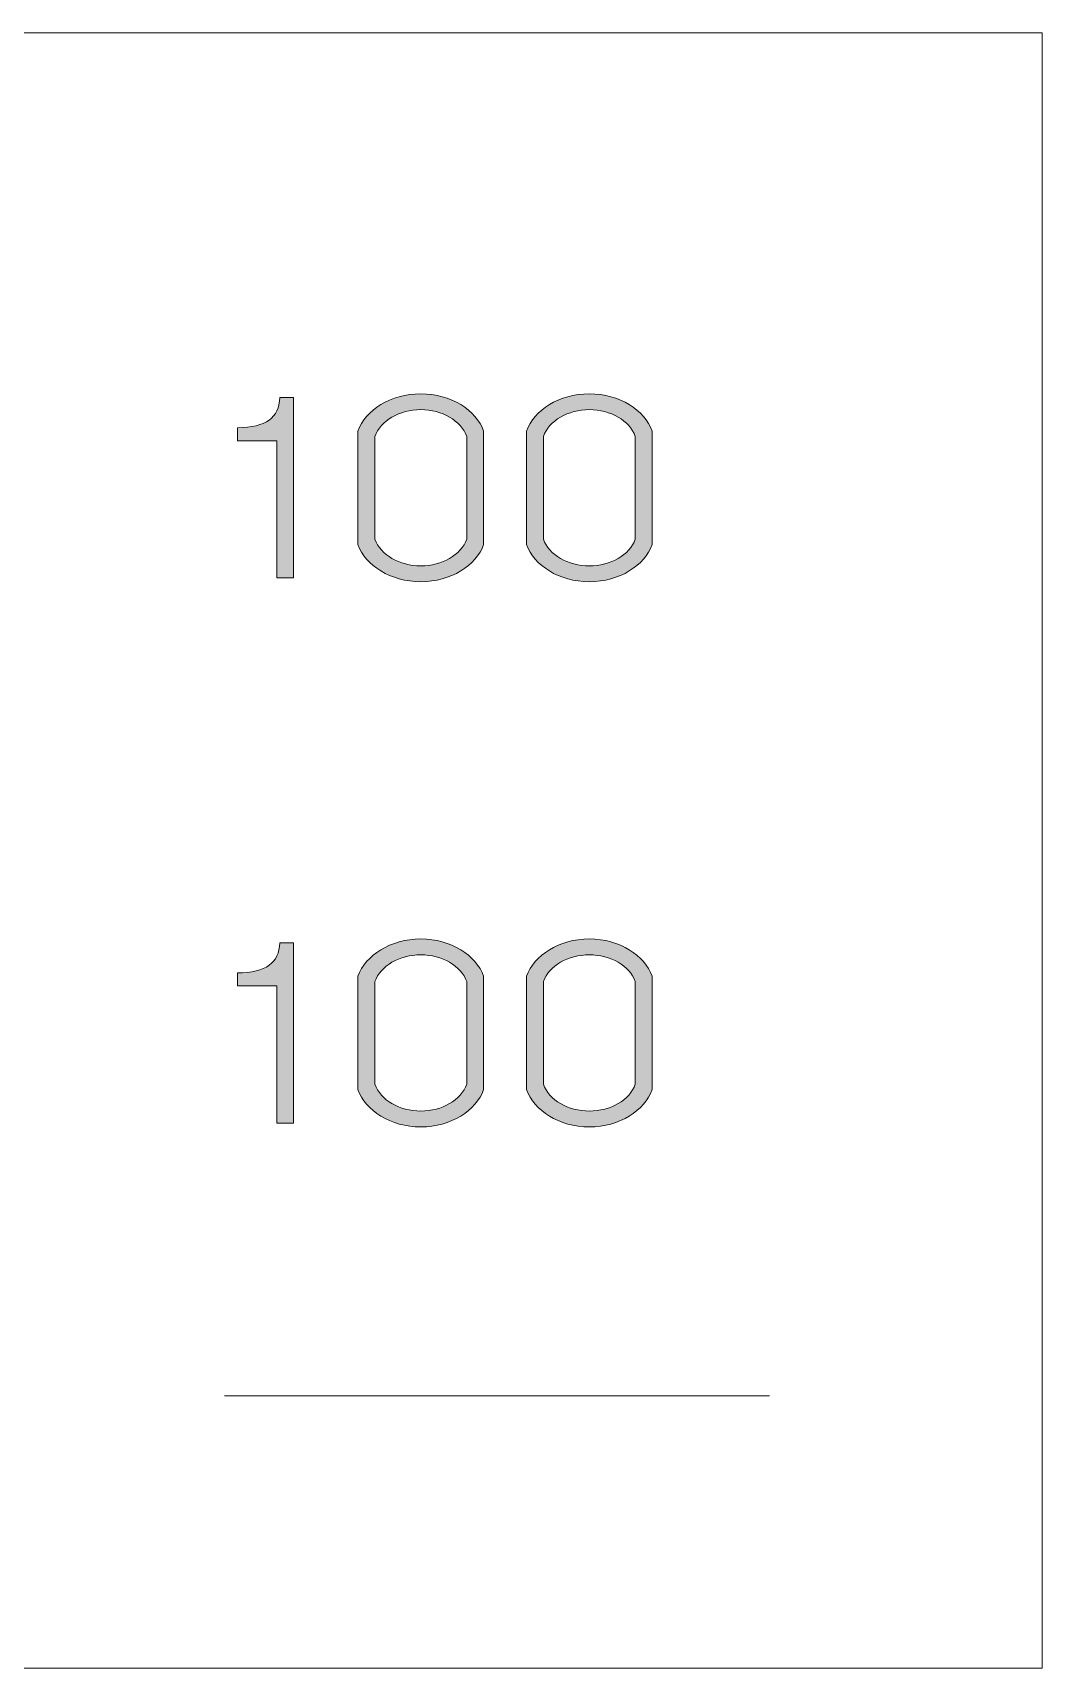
# Model space of a CAD drawing. Header units: inches. Extents: x 105 to 230, y -170 to -140.
# Drawn here: x 211.48 to 230, y -170 to -140 of the extents above; entities that cross this region are included whole.
import ezdxf

# ---------------------------------------------------------------- set-up
doc = ezdxf.new("R2010")
doc.units = ezdxf.units.IN
doc.header["$MEASUREMENT"] = 0
for name, color, linetype in [('CUT', 7, 'Continuous'), ('ENGRAVE', 7, 'Continuous'), ('TYPE', 7, 'Continuous')]:
    doc.layers.add(name, color=color, linetype=linetype)

# ---------------------------------------------------------------- blocks, each defined once
blk = doc.blocks.new('block 11')
at = {"layer": 'TYPE', "true_color": 0xffffff}
h = blk.add_hatch(color=7, dxfattribs=at)
h.dxf.hatch_style = 2
edge = h.paths.add_edge_path()
edge.add_spline(control_points=[(216.269, -156.694), (216.269, -156.694), (216.269, -160), (216.269, -160), (216.269, -160), (215.96, -160), (215.96, -160), (215.96, -160), (215.96, -157.485), (215.96, -157.485), (215.96, -157.485), (215.239, -157.485), (215.239, -157.485), (215.239, -157.485), (215.239, -157.246), (215.239, -157.246), (215.768, -157.237), (216.002, -157.064), (216.016, -156.694), (216.016, -156.694), (216.269, -156.694), (216.269, -156.694)], knot_values=[0, 0, 0, 0, 1, 1, 1, 2, 2, 2, 3, 3, 3, 4, 4, 4, 5, 5, 5, 6, 6, 6, 7, 7, 7, 7], degree=3, periodic=1)
h = blk.add_hatch(color=7, dxfattribs=at)
h.dxf.hatch_style = 2
edge = h.paths.add_edge_path()
edge.add_spline(control_points=[(217.45, -159.386), (217.45, -159.386), (217.45, -157.307), (217.45, -157.307), (217.585, -156.923), (218.049, -156.623), (218.602, -156.623), (219.154, -156.623), (219.618, -156.923), (219.754, -157.307), (219.754, -157.307), (219.754, -159.386), (219.754, -159.386), (219.618, -159.77), (219.154, -160.07), (218.602, -160.07), (218.049, -160.07), (217.585, -159.77), (217.45, -159.386)], knot_values=[0, 0, 0, 0, 1, 1, 1, 2, 2, 2, 3, 3, 3, 4, 4, 4, 5, 5, 5, 6, 6, 6, 6], degree=3, periodic=1)
edge = h.paths.add_edge_path()
edge.add_spline(control_points=[(219.445, -159.288), (219.445, -159.288), (219.445, -157.405), (219.445, -157.405), (219.341, -157.115), (218.99, -156.914), (218.602, -156.914), (218.213, -156.914), (217.862, -157.115), (217.759, -157.405), (217.759, -157.405), (217.759, -159.288), (217.759, -159.288), (217.862, -159.579), (218.213, -159.78), (218.602, -159.78), (218.99, -159.78), (219.341, -159.579), (219.445, -159.288)], knot_values=[0, 0, 0, 0, 1, 1, 1, 2, 2, 2, 3, 3, 3, 4, 4, 4, 5, 5, 5, 6, 6, 6, 6], degree=3, periodic=1)
h = blk.add_hatch(color=7, dxfattribs=at)
h.dxf.hatch_style = 2
edge = h.paths.add_edge_path()
edge.add_spline(control_points=[(220.541, -159.386), (220.541, -159.386), (220.541, -157.307), (220.541, -157.307), (220.677, -156.923), (221.14, -156.623), (221.693, -156.623), (222.246, -156.623), (222.709, -156.923), (222.845, -157.307), (222.845, -157.307), (222.845, -159.386), (222.845, -159.386), (222.709, -159.77), (222.246, -160.07), (221.693, -160.07), (221.14, -160.07), (220.677, -159.77), (220.541, -159.386)], knot_values=[0, 0, 0, 0, 1, 1, 1, 2, 2, 2, 3, 3, 3, 4, 4, 4, 5, 5, 5, 6, 6, 6, 6], degree=3, periodic=1)
edge = h.paths.add_edge_path()
edge.add_spline(control_points=[(222.536, -159.288), (222.536, -159.288), (222.536, -157.405), (222.536, -157.405), (222.433, -157.115), (222.082, -156.914), (221.693, -156.914), (221.304, -156.914), (220.953, -157.115), (220.85, -157.405), (220.85, -157.405), (220.85, -159.288), (220.85, -159.288), (220.953, -159.579), (221.304, -159.78), (221.693, -159.78), (222.082, -159.78), (222.433, -159.579), (222.536, -159.288)], knot_values=[0, 0, 0, 0, 1, 1, 1, 2, 2, 2, 3, 3, 3, 4, 4, 4, 5, 5, 5, 6, 6, 6, 6], degree=3, periodic=1)
at = {"layer": 'TYPE', "lineweight": 0}
for points, knots in [([(216.269, -156.694), (216.269, -156.694), (216.269, -160), (216.269, -160), (216.269, -160), (215.96, -160), (215.96, -160), (215.96, -160), (215.96, -157.485), (215.96, -157.485), (215.96, -157.485), (215.239, -157.485), (215.239, -157.485), (215.239, -157.485), (215.239, -157.246), (215.239, -157.246), (215.768, -157.237), (216.002, -157.064), (216.016, -156.694), (216.016, -156.694), (216.269, -156.694), (216.269, -156.694)], [0, 0, 0, 0, 1, 1, 1, 2, 2, 2, 3, 3, 3, 4, 4, 4, 5, 5, 5, 6, 6, 6, 7, 7, 7, 7]), ([(217.45, -159.386), (217.45, -159.386), (217.45, -157.307), (217.45, -157.307), (217.585, -156.923), (218.049, -156.623), (218.602, -156.623), (219.154, -156.623), (219.618, -156.923), (219.754, -157.307), (219.754, -157.307), (219.754, -159.386), (219.754, -159.386), (219.618, -159.77), (219.154, -160.07), (218.602, -160.07), (218.049, -160.07), (217.585, -159.77), (217.45, -159.386)], [0, 0, 0, 0, 1, 1, 1, 2, 2, 2, 3, 3, 3, 4, 4, 4, 5, 5, 5, 6, 6, 6, 6]), ([(220.541, -159.386), (220.541, -159.386), (220.541, -157.307), (220.541, -157.307), (220.677, -156.923), (221.14, -156.623), (221.693, -156.623), (222.246, -156.623), (222.709, -156.923), (222.845, -157.307), (222.845, -157.307), (222.845, -159.386), (222.845, -159.386), (222.709, -159.77), (222.246, -160.07), (221.693, -160.07), (221.14, -160.07), (220.677, -159.77), (220.541, -159.386)], [0, 0, 0, 0, 1, 1, 1, 2, 2, 2, 3, 3, 3, 4, 4, 4, 5, 5, 5, 6, 6, 6, 6]), ([(219.445, -159.288), (219.445, -159.288), (219.445, -157.405), (219.445, -157.405), (219.341, -157.115), (218.99, -156.914), (218.602, -156.914), (218.213, -156.914), (217.862, -157.115), (217.759, -157.405), (217.759, -157.405), (217.759, -159.288), (217.759, -159.288), (217.862, -159.579), (218.213, -159.78), (218.602, -159.78), (218.99, -159.78), (219.341, -159.579), (219.445, -159.288)], [0, 0, 0, 0, 1, 1, 1, 2, 2, 2, 3, 3, 3, 4, 4, 4, 5, 5, 5, 6, 6, 6, 6]), ([(222.536, -159.288), (222.536, -159.288), (222.536, -157.405), (222.536, -157.405), (222.433, -157.115), (222.082, -156.914), (221.693, -156.914), (221.304, -156.914), (220.953, -157.115), (220.85, -157.405), (220.85, -157.405), (220.85, -159.288), (220.85, -159.288), (220.953, -159.579), (221.304, -159.78), (221.693, -159.78), (222.082, -159.78), (222.433, -159.579), (222.536, -159.288)], [0, 0, 0, 0, 1, 1, 1, 2, 2, 2, 3, 3, 3, 4, 4, 4, 5, 5, 5, 6, 6, 6, 6])]:
    blk.add_open_spline(points, degree=3, knots=knots, dxfattribs=at)
blk = doc.blocks.new('block 12')
at = {"layer": 'TYPE', "true_color": 0xffffff}
h = blk.add_hatch(color=7, dxfattribs=at)
h.dxf.hatch_style = 2
edge = h.paths.add_edge_path()
edge.add_spline(control_points=[(216.269, -146.694), (216.269, -146.694), (216.269, -150), (216.269, -150), (216.269, -150), (215.96, -150), (215.96, -150), (215.96, -150), (215.96, -147.485), (215.96, -147.485), (215.96, -147.485), (215.239, -147.485), (215.239, -147.485), (215.239, -147.485), (215.239, -147.246), (215.239, -147.246), (215.768, -147.237), (216.002, -147.064), (216.016, -146.694), (216.016, -146.694), (216.269, -146.694), (216.269, -146.694)], knot_values=[0, 0, 0, 0, 1, 1, 1, 2, 2, 2, 3, 3, 3, 4, 4, 4, 5, 5, 5, 6, 6, 6, 7, 7, 7, 7], degree=3, periodic=1)
h = blk.add_hatch(color=7, dxfattribs=at)
h.dxf.hatch_style = 2
edge = h.paths.add_edge_path()
edge.add_spline(control_points=[(217.45, -149.387), (217.45, -149.387), (217.45, -147.307), (217.45, -147.307), (217.585, -146.923), (218.049, -146.624), (218.602, -146.624), (219.154, -146.624), (219.618, -146.923), (219.754, -147.307), (219.754, -147.307), (219.754, -149.387), (219.754, -149.387), (219.618, -149.771), (219.154, -150.07), (218.602, -150.07), (218.049, -150.07), (217.585, -149.771), (217.45, -149.387)], knot_values=[0, 0, 0, 0, 1, 1, 1, 2, 2, 2, 3, 3, 3, 4, 4, 4, 5, 5, 5, 6, 6, 6, 6], degree=3, periodic=1)
edge = h.paths.add_edge_path()
edge.add_spline(control_points=[(219.445, -149.288), (219.445, -149.288), (219.445, -147.406), (219.445, -147.406), (219.341, -147.115), (218.99, -146.914), (218.602, -146.914), (218.213, -146.914), (217.862, -147.115), (217.759, -147.406), (217.759, -147.406), (217.759, -149.288), (217.759, -149.288), (217.862, -149.579), (218.213, -149.78), (218.602, -149.78), (218.99, -149.78), (219.341, -149.579), (219.445, -149.288)], knot_values=[0, 0, 0, 0, 1, 1, 1, 2, 2, 2, 3, 3, 3, 4, 4, 4, 5, 5, 5, 6, 6, 6, 6], degree=3, periodic=1)
h = blk.add_hatch(color=7, dxfattribs=at)
h.dxf.hatch_style = 2
edge = h.paths.add_edge_path()
edge.add_spline(control_points=[(220.541, -149.387), (220.541, -149.387), (220.541, -147.307), (220.541, -147.307), (220.677, -146.923), (221.14, -146.624), (221.693, -146.624), (222.246, -146.624), (222.709, -146.923), (222.845, -147.307), (222.845, -147.307), (222.845, -149.387), (222.845, -149.387), (222.709, -149.771), (222.246, -150.07), (221.693, -150.07), (221.14, -150.07), (220.677, -149.771), (220.541, -149.387)], knot_values=[0, 0, 0, 0, 1, 1, 1, 2, 2, 2, 3, 3, 3, 4, 4, 4, 5, 5, 5, 6, 6, 6, 6], degree=3, periodic=1)
edge = h.paths.add_edge_path()
edge.add_spline(control_points=[(222.536, -149.288), (222.536, -149.288), (222.536, -147.406), (222.536, -147.406), (222.433, -147.115), (222.082, -146.914), (221.693, -146.914), (221.304, -146.914), (220.953, -147.115), (220.85, -147.406), (220.85, -147.406), (220.85, -149.288), (220.85, -149.288), (220.953, -149.579), (221.304, -149.78), (221.693, -149.78), (222.082, -149.78), (222.433, -149.579), (222.536, -149.288)], knot_values=[0, 0, 0, 0, 1, 1, 1, 2, 2, 2, 3, 3, 3, 4, 4, 4, 5, 5, 5, 6, 6, 6, 6], degree=3, periodic=1)
at = {"layer": 'TYPE', "lineweight": 0}
for points, knots in [([(216.269, -146.694), (216.269, -146.694), (216.269, -150), (216.269, -150), (216.269, -150), (215.96, -150), (215.96, -150), (215.96, -150), (215.96, -147.485), (215.96, -147.485), (215.96, -147.485), (215.239, -147.485), (215.239, -147.485), (215.239, -147.485), (215.239, -147.246), (215.239, -147.246), (215.768, -147.237), (216.002, -147.064), (216.016, -146.694), (216.016, -146.694), (216.269, -146.694), (216.269, -146.694)], [0, 0, 0, 0, 1, 1, 1, 2, 2, 2, 3, 3, 3, 4, 4, 4, 5, 5, 5, 6, 6, 6, 7, 7, 7, 7]), ([(217.45, -149.387), (217.45, -149.387), (217.45, -147.307), (217.45, -147.307), (217.585, -146.923), (218.049, -146.624), (218.602, -146.624), (219.154, -146.624), (219.618, -146.923), (219.754, -147.307), (219.754, -147.307), (219.754, -149.387), (219.754, -149.387), (219.618, -149.771), (219.154, -150.07), (218.602, -150.07), (218.049, -150.07), (217.585, -149.771), (217.45, -149.387)], [0, 0, 0, 0, 1, 1, 1, 2, 2, 2, 3, 3, 3, 4, 4, 4, 5, 5, 5, 6, 6, 6, 6]), ([(220.541, -149.387), (220.541, -149.387), (220.541, -147.307), (220.541, -147.307), (220.677, -146.923), (221.14, -146.624), (221.693, -146.624), (222.246, -146.624), (222.709, -146.923), (222.845, -147.307), (222.845, -147.307), (222.845, -149.387), (222.845, -149.387), (222.709, -149.771), (222.246, -150.07), (221.693, -150.07), (221.14, -150.07), (220.677, -149.771), (220.541, -149.387)], [0, 0, 0, 0, 1, 1, 1, 2, 2, 2, 3, 3, 3, 4, 4, 4, 5, 5, 5, 6, 6, 6, 6]), ([(219.445, -149.288), (219.445, -149.288), (219.445, -147.406), (219.445, -147.406), (219.341, -147.115), (218.99, -146.914), (218.602, -146.914), (218.213, -146.914), (217.862, -147.115), (217.759, -147.406), (217.759, -147.406), (217.759, -149.288), (217.759, -149.288), (217.862, -149.579), (218.213, -149.78), (218.602, -149.78), (218.99, -149.78), (219.341, -149.579), (219.445, -149.288)], [0, 0, 0, 0, 1, 1, 1, 2, 2, 2, 3, 3, 3, 4, 4, 4, 5, 5, 5, 6, 6, 6, 6]), ([(222.536, -149.288), (222.536, -149.288), (222.536, -147.406), (222.536, -147.406), (222.433, -147.115), (222.082, -146.914), (221.693, -146.914), (221.304, -146.914), (220.953, -147.115), (220.85, -147.406), (220.85, -147.406), (220.85, -149.288), (220.85, -149.288), (220.953, -149.579), (221.304, -149.78), (221.693, -149.78), (222.082, -149.78), (222.433, -149.579), (222.536, -149.288)], [0, 0, 0, 0, 1, 1, 1, 2, 2, 2, 3, 3, 3, 4, 4, 4, 5, 5, 5, 6, 6, 6, 6])]:
    blk.add_open_spline(points, degree=3, knots=knots, dxfattribs=at)
blk = doc.blocks.new('block 22')
at = {"layer": 'ENGRAVE', "true_color": 0xffffff}
h = blk.add_hatch(color=7, dxfattribs=at)
h.dxf.hatch_style = 2
edge = h.paths.add_edge_path()
edge.add_spline(control_points=[(216.269, -156.694), (216.269, -156.694), (216.269, -160), (216.269, -160), (216.269, -160), (215.96, -160), (215.96, -160), (215.96, -160), (215.96, -157.485), (215.96, -157.485), (215.96, -157.485), (215.239, -157.485), (215.239, -157.485), (215.239, -157.485), (215.239, -157.246), (215.239, -157.246), (215.768, -157.237), (216.002, -157.064), (216.016, -156.694), (216.016, -156.694), (216.269, -156.694), (216.269, -156.694)], knot_values=[0, 0, 0, 0, 1, 1, 1, 2, 2, 2, 3, 3, 3, 4, 4, 4, 5, 5, 5, 6, 6, 6, 7, 7, 7, 7], degree=3, periodic=1)
h = blk.add_hatch(color=7, dxfattribs=at)
h.dxf.hatch_style = 2
edge = h.paths.add_edge_path()
edge.add_spline(control_points=[(217.45, -159.386), (217.45, -159.386), (217.45, -157.307), (217.45, -157.307), (217.585, -156.923), (218.049, -156.623), (218.602, -156.623), (219.154, -156.623), (219.618, -156.923), (219.754, -157.307), (219.754, -157.307), (219.754, -159.386), (219.754, -159.386), (219.618, -159.77), (219.154, -160.07), (218.602, -160.07), (218.049, -160.07), (217.585, -159.77), (217.45, -159.386)], knot_values=[0, 0, 0, 0, 1, 1, 1, 2, 2, 2, 3, 3, 3, 4, 4, 4, 5, 5, 5, 6, 6, 6, 6], degree=3, periodic=1)
edge = h.paths.add_edge_path()
edge.add_spline(control_points=[(219.445, -159.288), (219.445, -159.288), (219.445, -157.405), (219.445, -157.405), (219.341, -157.115), (218.99, -156.914), (218.602, -156.914), (218.213, -156.914), (217.862, -157.115), (217.759, -157.405), (217.759, -157.405), (217.759, -159.288), (217.759, -159.288), (217.862, -159.579), (218.213, -159.78), (218.602, -159.78), (218.99, -159.78), (219.341, -159.579), (219.445, -159.288)], knot_values=[0, 0, 0, 0, 1, 1, 1, 2, 2, 2, 3, 3, 3, 4, 4, 4, 5, 5, 5, 6, 6, 6, 6], degree=3, periodic=1)
h = blk.add_hatch(color=7, dxfattribs=at)
h.dxf.hatch_style = 2
edge = h.paths.add_edge_path()
edge.add_spline(control_points=[(220.541, -159.386), (220.541, -159.386), (220.541, -157.307), (220.541, -157.307), (220.677, -156.923), (221.14, -156.623), (221.693, -156.623), (222.246, -156.623), (222.709, -156.923), (222.845, -157.307), (222.845, -157.307), (222.845, -159.386), (222.845, -159.386), (222.709, -159.77), (222.246, -160.07), (221.693, -160.07), (221.14, -160.07), (220.677, -159.77), (220.541, -159.386)], knot_values=[0, 0, 0, 0, 1, 1, 1, 2, 2, 2, 3, 3, 3, 4, 4, 4, 5, 5, 5, 6, 6, 6, 6], degree=3, periodic=1)
edge = h.paths.add_edge_path()
edge.add_spline(control_points=[(222.536, -159.288), (222.536, -159.288), (222.536, -157.405), (222.536, -157.405), (222.433, -157.115), (222.082, -156.914), (221.693, -156.914), (221.304, -156.914), (220.953, -157.115), (220.85, -157.405), (220.85, -157.405), (220.85, -159.288), (220.85, -159.288), (220.953, -159.579), (221.304, -159.78), (221.693, -159.78), (222.082, -159.78), (222.433, -159.579), (222.536, -159.288)], knot_values=[0, 0, 0, 0, 1, 1, 1, 2, 2, 2, 3, 3, 3, 4, 4, 4, 5, 5, 5, 6, 6, 6, 6], degree=3, periodic=1)
at = {"layer": 'ENGRAVE', "lineweight": 0}
for points, knots in [([(216.269, -156.694), (216.269, -156.694), (216.269, -160), (216.269, -160), (216.269, -160), (215.96, -160), (215.96, -160), (215.96, -160), (215.96, -157.485), (215.96, -157.485), (215.96, -157.485), (215.239, -157.485), (215.239, -157.485), (215.239, -157.485), (215.239, -157.246), (215.239, -157.246), (215.768, -157.237), (216.002, -157.064), (216.016, -156.694), (216.016, -156.694), (216.269, -156.694), (216.269, -156.694)], [0, 0, 0, 0, 1, 1, 1, 2, 2, 2, 3, 3, 3, 4, 4, 4, 5, 5, 5, 6, 6, 6, 7, 7, 7, 7]), ([(217.45, -159.386), (217.45, -159.386), (217.45, -157.307), (217.45, -157.307), (217.585, -156.923), (218.049, -156.623), (218.602, -156.623), (219.154, -156.623), (219.618, -156.923), (219.754, -157.307), (219.754, -157.307), (219.754, -159.386), (219.754, -159.386), (219.618, -159.77), (219.154, -160.07), (218.602, -160.07), (218.049, -160.07), (217.585, -159.77), (217.45, -159.386)], [0, 0, 0, 0, 1, 1, 1, 2, 2, 2, 3, 3, 3, 4, 4, 4, 5, 5, 5, 6, 6, 6, 6]), ([(220.541, -159.386), (220.541, -159.386), (220.541, -157.307), (220.541, -157.307), (220.677, -156.923), (221.14, -156.623), (221.693, -156.623), (222.246, -156.623), (222.709, -156.923), (222.845, -157.307), (222.845, -157.307), (222.845, -159.386), (222.845, -159.386), (222.709, -159.77), (222.246, -160.07), (221.693, -160.07), (221.14, -160.07), (220.677, -159.77), (220.541, -159.386)], [0, 0, 0, 0, 1, 1, 1, 2, 2, 2, 3, 3, 3, 4, 4, 4, 5, 5, 5, 6, 6, 6, 6]), ([(219.445, -159.288), (219.445, -159.288), (219.445, -157.405), (219.445, -157.405), (219.341, -157.115), (218.99, -156.914), (218.602, -156.914), (218.213, -156.914), (217.862, -157.115), (217.759, -157.405), (217.759, -157.405), (217.759, -159.288), (217.759, -159.288), (217.862, -159.579), (218.213, -159.78), (218.602, -159.78), (218.99, -159.78), (219.341, -159.579), (219.445, -159.288)], [0, 0, 0, 0, 1, 1, 1, 2, 2, 2, 3, 3, 3, 4, 4, 4, 5, 5, 5, 6, 6, 6, 6]), ([(222.536, -159.288), (222.536, -159.288), (222.536, -157.405), (222.536, -157.405), (222.433, -157.115), (222.082, -156.914), (221.693, -156.914), (221.304, -156.914), (220.953, -157.115), (220.85, -157.405), (220.85, -157.405), (220.85, -159.288), (220.85, -159.288), (220.953, -159.579), (221.304, -159.78), (221.693, -159.78), (222.082, -159.78), (222.433, -159.579), (222.536, -159.288)], [0, 0, 0, 0, 1, 1, 1, 2, 2, 2, 3, 3, 3, 4, 4, 4, 5, 5, 5, 6, 6, 6, 6])]:
    blk.add_open_spline(points, degree=3, knots=knots, dxfattribs=at)
blk = doc.blocks.new('block 23')
at = {"layer": 'ENGRAVE', "true_color": 0xffffff}
h = blk.add_hatch(color=7, dxfattribs=at)
h.dxf.hatch_style = 2
edge = h.paths.add_edge_path()
edge.add_spline(control_points=[(216.269, -146.694), (216.269, -146.694), (216.269, -150), (216.269, -150), (216.269, -150), (215.96, -150), (215.96, -150), (215.96, -150), (215.96, -147.485), (215.96, -147.485), (215.96, -147.485), (215.239, -147.485), (215.239, -147.485), (215.239, -147.485), (215.239, -147.246), (215.239, -147.246), (215.768, -147.237), (216.002, -147.064), (216.016, -146.694), (216.016, -146.694), (216.269, -146.694), (216.269, -146.694)], knot_values=[0, 0, 0, 0, 1, 1, 1, 2, 2, 2, 3, 3, 3, 4, 4, 4, 5, 5, 5, 6, 6, 6, 7, 7, 7, 7], degree=3, periodic=1)
h = blk.add_hatch(color=7, dxfattribs=at)
h.dxf.hatch_style = 2
edge = h.paths.add_edge_path()
edge.add_spline(control_points=[(217.45, -149.387), (217.45, -149.387), (217.45, -147.307), (217.45, -147.307), (217.585, -146.923), (218.049, -146.624), (218.602, -146.624), (219.154, -146.624), (219.618, -146.923), (219.754, -147.307), (219.754, -147.307), (219.754, -149.387), (219.754, -149.387), (219.618, -149.771), (219.154, -150.07), (218.602, -150.07), (218.049, -150.07), (217.585, -149.771), (217.45, -149.387)], knot_values=[0, 0, 0, 0, 1, 1, 1, 2, 2, 2, 3, 3, 3, 4, 4, 4, 5, 5, 5, 6, 6, 6, 6], degree=3, periodic=1)
edge = h.paths.add_edge_path()
edge.add_spline(control_points=[(219.445, -149.288), (219.445, -149.288), (219.445, -147.406), (219.445, -147.406), (219.341, -147.115), (218.99, -146.914), (218.602, -146.914), (218.213, -146.914), (217.862, -147.115), (217.759, -147.406), (217.759, -147.406), (217.759, -149.288), (217.759, -149.288), (217.862, -149.579), (218.213, -149.78), (218.602, -149.78), (218.99, -149.78), (219.341, -149.579), (219.445, -149.288)], knot_values=[0, 0, 0, 0, 1, 1, 1, 2, 2, 2, 3, 3, 3, 4, 4, 4, 5, 5, 5, 6, 6, 6, 6], degree=3, periodic=1)
h = blk.add_hatch(color=7, dxfattribs=at)
h.dxf.hatch_style = 2
edge = h.paths.add_edge_path()
edge.add_spline(control_points=[(220.541, -149.387), (220.541, -149.387), (220.541, -147.307), (220.541, -147.307), (220.677, -146.923), (221.14, -146.624), (221.693, -146.624), (222.246, -146.624), (222.709, -146.923), (222.845, -147.307), (222.845, -147.307), (222.845, -149.387), (222.845, -149.387), (222.709, -149.771), (222.246, -150.07), (221.693, -150.07), (221.14, -150.07), (220.677, -149.771), (220.541, -149.387)], knot_values=[0, 0, 0, 0, 1, 1, 1, 2, 2, 2, 3, 3, 3, 4, 4, 4, 5, 5, 5, 6, 6, 6, 6], degree=3, periodic=1)
edge = h.paths.add_edge_path()
edge.add_spline(control_points=[(222.536, -149.288), (222.536, -149.288), (222.536, -147.406), (222.536, -147.406), (222.433, -147.115), (222.082, -146.914), (221.693, -146.914), (221.304, -146.914), (220.953, -147.115), (220.85, -147.406), (220.85, -147.406), (220.85, -149.288), (220.85, -149.288), (220.953, -149.579), (221.304, -149.78), (221.693, -149.78), (222.082, -149.78), (222.433, -149.579), (222.536, -149.288)], knot_values=[0, 0, 0, 0, 1, 1, 1, 2, 2, 2, 3, 3, 3, 4, 4, 4, 5, 5, 5, 6, 6, 6, 6], degree=3, periodic=1)
at = {"layer": 'ENGRAVE', "lineweight": 0}
for points, knots in [([(216.269, -146.694), (216.269, -146.694), (216.269, -150), (216.269, -150), (216.269, -150), (215.96, -150), (215.96, -150), (215.96, -150), (215.96, -147.485), (215.96, -147.485), (215.96, -147.485), (215.239, -147.485), (215.239, -147.485), (215.239, -147.485), (215.239, -147.246), (215.239, -147.246), (215.768, -147.237), (216.002, -147.064), (216.016, -146.694), (216.016, -146.694), (216.269, -146.694), (216.269, -146.694)], [0, 0, 0, 0, 1, 1, 1, 2, 2, 2, 3, 3, 3, 4, 4, 4, 5, 5, 5, 6, 6, 6, 7, 7, 7, 7]), ([(217.45, -149.387), (217.45, -149.387), (217.45, -147.307), (217.45, -147.307), (217.585, -146.923), (218.049, -146.624), (218.602, -146.624), (219.154, -146.624), (219.618, -146.923), (219.754, -147.307), (219.754, -147.307), (219.754, -149.387), (219.754, -149.387), (219.618, -149.771), (219.154, -150.07), (218.602, -150.07), (218.049, -150.07), (217.585, -149.771), (217.45, -149.387)], [0, 0, 0, 0, 1, 1, 1, 2, 2, 2, 3, 3, 3, 4, 4, 4, 5, 5, 5, 6, 6, 6, 6]), ([(220.541, -149.387), (220.541, -149.387), (220.541, -147.307), (220.541, -147.307), (220.677, -146.923), (221.14, -146.624), (221.693, -146.624), (222.246, -146.624), (222.709, -146.923), (222.845, -147.307), (222.845, -147.307), (222.845, -149.387), (222.845, -149.387), (222.709, -149.771), (222.246, -150.07), (221.693, -150.07), (221.14, -150.07), (220.677, -149.771), (220.541, -149.387)], [0, 0, 0, 0, 1, 1, 1, 2, 2, 2, 3, 3, 3, 4, 4, 4, 5, 5, 5, 6, 6, 6, 6]), ([(219.445, -149.288), (219.445, -149.288), (219.445, -147.406), (219.445, -147.406), (219.341, -147.115), (218.99, -146.914), (218.602, -146.914), (218.213, -146.914), (217.862, -147.115), (217.759, -147.406), (217.759, -147.406), (217.759, -149.288), (217.759, -149.288), (217.862, -149.579), (218.213, -149.78), (218.602, -149.78), (218.99, -149.78), (219.341, -149.579), (219.445, -149.288)], [0, 0, 0, 0, 1, 1, 1, 2, 2, 2, 3, 3, 3, 4, 4, 4, 5, 5, 5, 6, 6, 6, 6]), ([(222.536, -149.288), (222.536, -149.288), (222.536, -147.406), (222.536, -147.406), (222.433, -147.115), (222.082, -146.914), (221.693, -146.914), (221.304, -146.914), (220.953, -147.115), (220.85, -147.406), (220.85, -147.406), (220.85, -149.288), (220.85, -149.288), (220.953, -149.579), (221.304, -149.78), (221.693, -149.78), (222.082, -149.78), (222.433, -149.579), (222.536, -149.288)], [0, 0, 0, 0, 1, 1, 1, 2, 2, 2, 3, 3, 3, 4, 4, 4, 5, 5, 5, 6, 6, 6, 6])]:
    blk.add_open_spline(points, degree=3, knots=knots, dxfattribs=at)

msp = doc.modelspace()

# ---------------------------------------------------------------- linework, layer by layer
at = {"layer": 'CUT', "lineweight": 0}
msp.add_lwpolyline([(230, -170), (105, -170), (105, -140), (230, -140), (230, -170)], dxfattribs=at)
at = {"layer": 'CUT', "color": 1, "lineweight": 5, "true_color": 0xff0000}
msp.add_lwpolyline([(215, -165), (225, -165)], dxfattribs=at)

# ---------------------------------------------------------------- block references
at = {"layer": 'ENGRAVE'}
for name in ['block 23', 'block 22']:
    msp.add_blockref(name, (0, 0), dxfattribs=at)
at = {"layer": 'TYPE'}
for name in ['block 12', 'block 11']:
    msp.add_blockref(name, (0, 0), dxfattribs=at)

doc.saveas('drawing.dxf')
